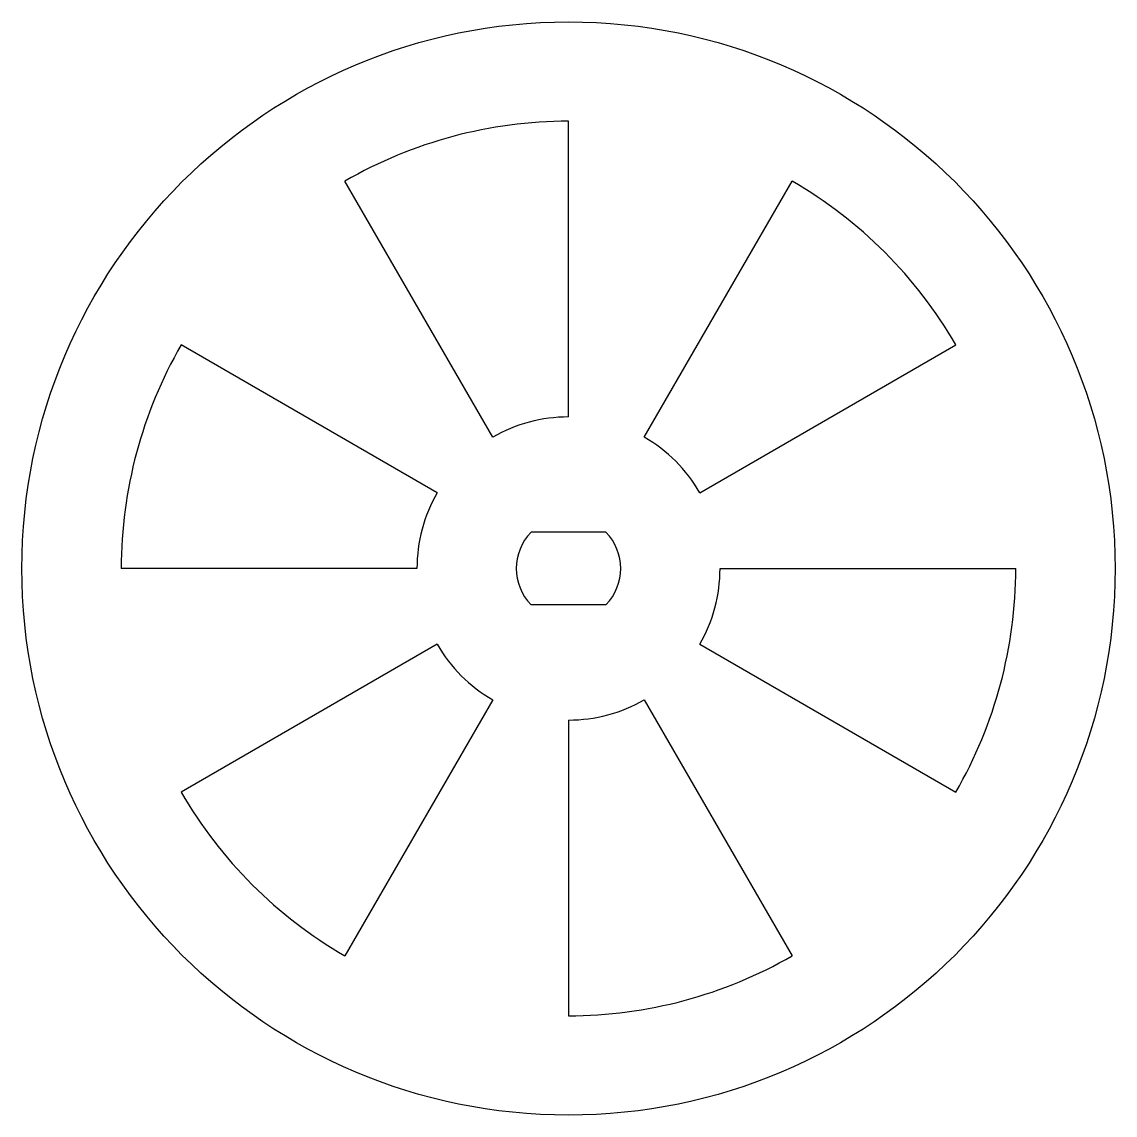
# Model space of a CAD drawing. Extents: x 4.7 to 59.7, y 152.8 to 207.8.
import ezdxf

# ---------------------------------------------------------------- set-up
doc = ezdxf.new("R2010")
doc.units = 0
doc.layers.add('ProjItem', color=7, linetype='CONTINUOUS')

msp = doc.modelspace()

# ---------------------------------------------------------------- linework, layer by layer
at = {"layer": 'ProjItem'}
for p, q in [((32.1874, 187.931), (32.1874, 202.806)), ((28.3749, 186.909), (20.9374, 199.792)), ((35.9999, 186.909), (43.4374, 199.792)), ((25.584, 184.119), (12.7018, 191.556)), ((38.7908, 184.119), (51.673, 191.556)), ((34.0691, 182.136), (30.3057, 182.136)), ((24.5624, 180.306), (9.6874, 180.306)), ((39.8124, 180.306), (54.6874, 180.306)), ((34.0691, 178.476), (30.3057, 178.476)), ((25.584, 176.494), (12.7018, 169.056)), ((38.7908, 176.494), (51.673, 169.056)), ((28.3749, 173.703), (20.9374, 160.82)), ((35.9999, 173.703), (43.4374, 160.82)), ((32.1874, 172.681), (32.1874, 157.806))]:
    msp.add_line(p, q, dxfattribs=at)
msp.add_circle((32.1874, 180.306), 27.5, dxfattribs=at)
for radius, start, end in [(22.5, 90, 120), (22.5, 30, 60), (22.5, 150, 180), (7.625, 90, 120), (7.625, 30, 60), (7.625, 150, 180), (2.625, 135.793, -135.793), (2.625, -44.2066, 44.2066), (7.625, -30, 0), (22.5, -30, 0), (7.625, -150, -120), (7.625, -90, -60), (22.5, -150, -120), (22.5, -90, -60)]:
    msp.add_arc((32.1874, 180.306), radius, start, end, dxfattribs=at)

doc.saveas('drawing.dxf')
